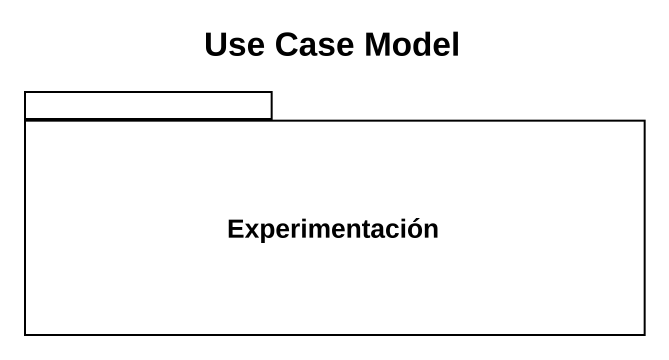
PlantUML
@startuml
title Use Case Model
package Experimentación {
}
@enduml
